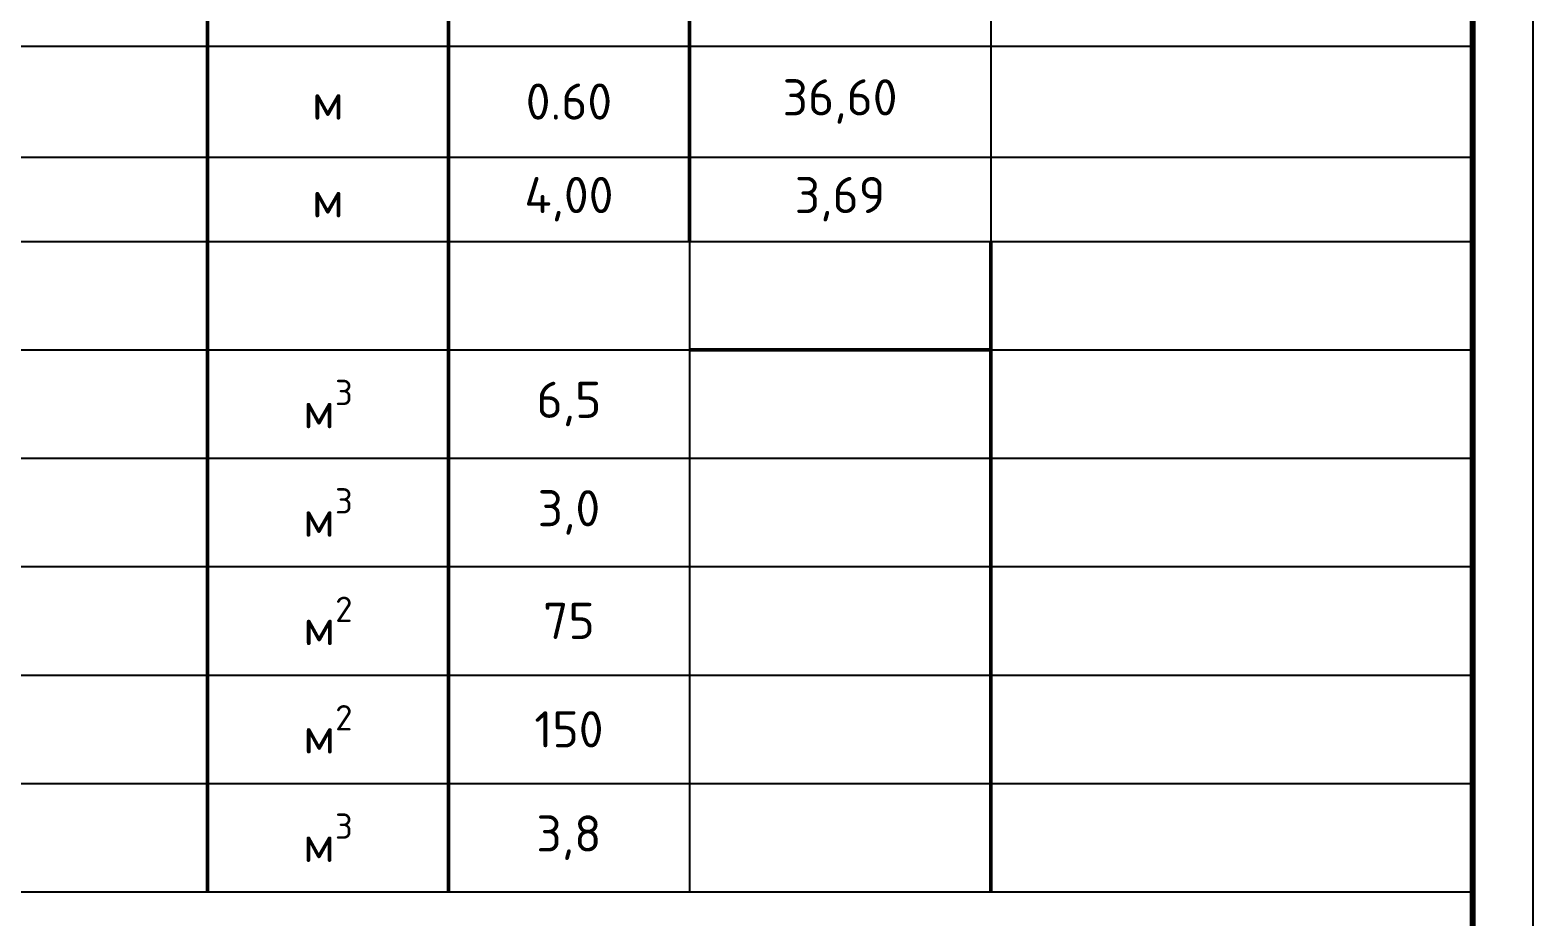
# Model space of a CAD drawing. Header units: millimetres. Extents: x 1601 to 14530, y 1157 to 12625.
# Drawn here: x 13008.8 to 13133.5, y 2904.6 to 2978.2 of the extents above; entities that cross this region are included whole.
import ezdxf
from ezdxf.enums import TextEntityAlignment as Align

# ---------------------------------------------------------------- set-up
doc = ezdxf.new("R2010")
doc.units = ezdxf.units.MM
doc.layers.add('Размеры на чертеже', color=250, linetype='Continuous', lineweight=25)
doc.layers.add('таблица', color=250, linetype='Continuous', lineweight=35)
doc.styles.add('-ISOCPEUR-', font='isocpeur.TTF')
doc.styles.add('GOST', font='GOST Common.ttf')

# ---------------------------------------------------------------- blocks, each defined once
blk = doc.blocks.new('*T234')
at = {"layer": 'таблица', "color": 7, "lineweight": 50, "transparency": 16777216}
for p, q in [((0, 0), (395, 0)), ((0, 0), (0, -20.43)), ((20, 0), (20, -20.43)), ((150, 0), (150, -20.43)), ((210, 0), (210, -20.43)), ((245, 0), (245, -20.43)), ((290, 0), (290, -20.43)), ((310, 0), (310, -20.43)), ((330, 0), (330, -20.43)), ((355, 0), (355, -20.43)), ((395, 0), (395, -20.43))]:
    blk.add_line(p, q, dxfattribs=at)
at = {"layer": 'таблица', "color": 0, "lineweight": 50, "transparency": 16777216}
for p, q in [((0, -20.43), (150, -20.43)), ((0, -20.43), (0, -216.36)), ((20, -20.43), (20, -29.43)), ((210, -20.43), (395, -20.43)), ((210, -20.43), (210, -61.43)), ((245, -20.43), (245, -77.89)), ((395, -20.43), (395, -216.36)), ((20, -52.43), (20, -216.36)), ((355, -52.43), (355, -77.89)), ((290, -61.43), (290, -70.89)), ((330, -61.43), (330, -77.89)), ((210, -70.89), (210, -95.89)), ((245, -95.89), (245, -216.36)), ((290, -115.24), (290, -216.36)), ((355, -162.36), (355, -216.36)), ((0, -171.36), (20, -171.36)), ((330, -171.36), (355, -171.36))]:
    blk.add_line(p, q, dxfattribs=at)
at = {"layer": 'таблица', "color": 0, "linetype": 'ByBlock', "lineweight": 50, "transparency": 16777216}
for p, q in [((150, -20.43), (210, -20.43)), ((150, -20.43), (150, -43.43)), ((290, -20.43), (290, -52.43)), ((310, -20.43), (310, -61.43)), ((330, -20.43), (330, -52.43)), ((150, -52.43), (150, -216.36)), ((290, -70.89), (290, -115.24)), ((245, -77.89), (245, -95.89)), ((310, -77.89), (310, -216.36)), ((330, -77.89), (330, -162.36))]:
    blk.add_line(p, q, dxfattribs=at)
at = {"layer": 'таблица', "color": 0, "linetype": 'ByBlock', "lineweight": -2, "transparency": 16777216}
for p, q in [((355, -20.43), (355, -52.43)), ((20, -29.43), (20, -52.43)), ((210, -29.43), (290, -29.43)), ((355, -29.43), (395, -29.43)), ((355, -36.43), (395, -36.43)), ((150, -43.43), (150, -52.43)), ((210, -52.43), (290, -52.43)), ((290, -52.43), (290, -61.43)), ((330, -52.43), (355, -52.43)), ((330, -52.43), (330, -61.43)), ((20, -61.43), (150, -61.43)), ((210, -61.43), (210, -70.89)), ((290, -61.43), (330, -61.43)), ((310, -61.43), (310, -77.89)), ((210, -77.89), (290, -77.89)), ((355, -77.89), (355, -162.36)), ((210, -86.89), (290, -86.89)), ((310, -86.89), (355, -86.89)), ((210, -95.89), (245, -95.89)), ((210, -95.89), (210, -216.36)), ((245, -115.24), (290, -115.24)), ((310, -155.36), (355, -155.36)), ((330, -162.36), (355, -162.36)), ((330, -162.36), (330, -216.36)), ((0, -180.36), (20, -180.36)), ((0, -189.36), (20, -189.36)), ((0, -198.36), (20, -198.36)), ((0, -207.36), (20, -207.36)), ((0, -216.36), (20, -216.36))]:
    blk.add_line(p, q, dxfattribs=at)
at = {"layer": 'таблица', "color": 0, "lineweight": 25, "transparency": 16777216}
for p, q in [((0, -29.43), (20, -29.43)), ((0, -36.43), (20, -36.43)), ((210, -36.43), (290, -36.43)), ((0, -43.43), (20, -43.43)), ((210, -43.43), (290, -43.43)), ((355, -43.43), (395, -43.43)), ((0, -52.43), (20, -52.43)), ((355, -52.43), (395, -52.43)), ((0, -61.43), (20, -61.43)), ((210, -61.43), (290, -61.43)), ((330, -61.43), (395, -61.43)), ((0, -70.89), (20, -70.89)), ((210, -70.89), (290, -70.89)), ((310, -70.89), (395, -70.89)), ((0, -77.89), (20, -77.89)), ((310, -77.89), (395, -77.89)), ((0, -86.89), (20, -86.89)), ((355, -86.89), (395, -86.89)), ((0, -95.89), (20, -95.89)), ((355, -95.89), (395, -95.89)), ((0, -104.89), (20, -104.89)), ((210, -104.89), (245, -104.89)), ((355, -104.89), (395, -104.89)), ((0, -115.24), (20, -115.24)), ((210, -115.24), (245, -115.24)), ((355, -115.24), (395, -115.24)), ((0, -122.24), (20, -122.24)), ((210, -122.24), (290, -122.24)), ((355, -122.24), (395, -122.24)), ((0, -129.24), (20, -129.24)), ((210, -129.24), (290, -129.24)), ((355, -129.24), (395, -129.24)), ((0, -137.14), (20, -137.14)), ((210, -137.14), (290, -137.14)), ((355, -137.14), (395, -137.14)), ((0, -146.14), (20, -146.14)), ((210, -146.14), (290, -146.14)), ((355, -146.14), (395, -146.14)), ((0, -155.36), (20, -155.36)), ((210, -155.36), (290, -155.36)), ((355, -155.36), (395, -155.36)), ((0, -162.36), (20, -162.36)), ((210, -162.36), (290, -162.36)), ((355, -162.36), (395, -162.36)), ((210, -171.36), (290, -171.36)), ((355, -171.36), (395, -171.36)), ((210, -180.36), (290, -180.36)), ((330, -180.36), (395, -180.36)), ((210, -189.36), (290, -189.36)), ((330, -189.36), (395, -189.36)), ((210, -198.36), (290, -198.36)), ((330, -198.36), (395, -198.36)), ((210, -207.36), (290, -207.36)), ((330, -207.36), (395, -207.36)), ((210, -216.36), (290, -216.36)), ((330, -216.36), (395, -216.36))]:
    blk.add_line(p, q, dxfattribs=at)
at = {"layer": 'таблица', "color": 0, "linetype": 'ByBlock', "lineweight": 25, "transparency": 16777216}
for p, q in [((20, -29.43), (210, -29.43)), ((290, -29.43), (355, -29.43)), ((20, -36.43), (210, -36.43)), ((290, -36.43), (355, -36.43)), ((20, -43.43), (210, -43.43)), ((290, -43.43), (355, -43.43)), ((20, -52.43), (210, -52.43)), ((290, -52.43), (330, -52.43)), ((150, -61.43), (210, -61.43)), ((20, -70.89), (210, -70.89)), ((290, -70.89), (310, -70.89)), ((20, -77.89), (210, -77.89)), ((290, -77.89), (310, -77.89)), ((20, -86.89), (210, -86.89)), ((290, -86.89), (310, -86.89)), ((20, -95.89), (210, -95.89)), ((245, -95.89), (355, -95.89)), ((20, -104.89), (210, -104.89)), ((245, -104.89), (355, -104.89)), ((20, -115.24), (210, -115.24)), ((290, -115.24), (355, -115.24)), ((20, -122.24), (210, -122.24)), ((290, -122.24), (355, -122.24)), ((20, -129.24), (210, -129.24)), ((290, -129.24), (355, -129.24)), ((20, -137.14), (210, -137.14)), ((290, -137.14), (355, -137.14)), ((20, -146.14), (210, -146.14)), ((290, -146.14), (355, -146.14)), ((20, -155.36), (210, -155.36)), ((290, -155.36), (310, -155.36)), ((20, -162.36), (210, -162.36)), ((290, -162.36), (330, -162.36)), ((20, -171.36), (210, -171.36)), ((290, -171.36), (330, -171.36)), ((20, -180.36), (210, -180.36)), ((290, -180.36), (330, -180.36)), ((20, -189.36), (210, -189.36)), ((290, -189.36), (330, -189.36)), ((20, -198.36), (210, -198.36)), ((290, -198.36), (330, -198.36)), ((20, -207.36), (210, -207.36)), ((290, -207.36), (330, -207.36)), ((20, -216.36), (210, -216.36)), ((290, -216.36), (330, -216.36))]:
    blk.add_line(p, q, dxfattribs=at)
at = {"layer": 'таблица', "color": 7, "transparency": 16777216, "char_height": 3, "attachment_point": 5, "style": '-ISOCPEUR-'}
for s, insert, width in [('Ед. изме-ре- ния', (300, -10.22), 17), ('Тип, марка, обозначение документа, опросного листа', (180, -10.22), 57), ('Масса 1 ед., кг.', (342.5, -10.22), 22), ('Поз.', (10, -10.22), 17), ('Наименование и техническая характеристика', (85, -10.22), 127), ('Код продукции', (227.5, -10.22), 32), ('Поставщик', (267.5, -10.22), 42), ('Коли-чест-во', (320, -10.22), 17), ('Примечание', (375, -10.22), 37), ('ФБС 1', (10, -32.93), 17), ('ФБС 2', (10, -39.93), 17), ('ФБС 3', (10, -47.93), 17), ('Б-1', (10, -56.93), 17), ('170', (342.5, -56.93), 22), ('Б-2', (10, -66.16), 17), ('1', (320, -66.16), 17), ('430', (342.5, -66.16), 22), ('Б-3', (10, -74.39), 17), ('2', (320, -74.39), 17), ('809', (342.5, -74.39), 22), ('1', (10, -91.39), 17), ('2', (10, -100.39), 17), ('3', (10, -110.07), 17), ('4', (10, -118.74), 17), ('5', (10, -125.74), 17), ('6', (10, -133.19), 17), ('7', (10, -141.64), 17), ('0,4', (342.5, -141.64), 22), ('8', (10, -150.75), 17), ('36,60', (342.5, -150.75), 22), ('9', (10, -158.86), 17)]:
    blk.add_mtext(s, dxfattribs=dict(at, insert=insert, width=width))
at = {"layer": 'таблица', "color": 0, "transparency": 16777216, "char_height": 3, "style": '-ISOCPEUR-'}
for s, insert, width, attachment_point in [('{\\fGOST Common|b0|i0|c204|p34;\\L\\C256;Тепловая камера ТК-8018}', (21.5, -24.93), 127, 4), ('ФБС 24.4.6 - Т', (21.5, -32.93), 127, 4), ('ГОСТ 13579- 2018', (151.5, -32.93), 57, 4), ('шт', (300, -32.93), 17, 5), ('13', (320, -32.93), 17, 5), ('1300', (342.5, -32.93), 22, 5), ('ФБС 9.4.6 - Т', (21.5, -39.93), 127, 4), ('ГОСТ 13579- 2018', (151.5, -39.93), 57, 4), ('16', (320, -39.93), 17, 5), ('500', (342.5, -39.93), 22, 5), ('шт', (300, -39.93), 17, 5), ('ФБС 12.4.6 - Т', (21.5, -47.93), 127, 4), ('ГОСТ 13579- 2018', (151.5, -47.93), 57, 4), ('шт', (300, -47.93), 17, 5), ('10', (320, -47.93), 17, 5), ('500', (342.5, -47.93), 22, 5), ('Балка перекрытия Б1', (21.5, -56.93), 127, 4), ('3.006.1-8, вып.1-2', (151.5, -56.93), 57, 4), ('1', (320, -56.93), 17, 5), ('шт', (300, -56.93), 17, 5), ('Балка перекрытия Б2', (21.5, -66.16), 127, 4), ('3.006.1-8, вып.1-2', (151.5, -66.16), 57, 4), ('шт', (300, -66.16), 17, 5), ('Балка перекрытия Б5', (21.5, -74.39), 127, 4), ('3.006.1-8, вып.1-2', (151.5, -74.39), 57, 4), ('шт', (300, -74.39), 17, 5), ('Стремянка СМ1', (21.5, -82.39), 127, 4), (' СМ1', (151.5, -82.39), 57, 4), ('3', (320, -82.39), 17, 5), ('31.1', (342.5, -82.39), 22, 5), ('шт', (300, -82.39), 17, 5), ('ВП 37-12 (2отв)', (21.5, -91.39), 127, 4), ('РК 2303-86', (151.5, -91.39), 57, 4), ('шт', (300, -91.39), 17, 5), ('2', (320, -91.39), 17, 5), ('3480', (342.5, -91.39), 22, 5), ('ВП 37-18', (21.5, -100.39), 127, 4), ('РК 2303-86', (151.5, -100.39), 57, 4), ('1', (320, -100.39), 17, 5), ('4790', (342.5, -100.39), 22, 5), ('шт', (300, -100.39), 17, 5), ('Люк С (В125) К.1-60', (21.5, -110.07), 127, 4), ('ГОСТ 3634-2019', (151.5, -110.07), 57, 4), ('шт', (300, -110.07), 17, 5), ('4', (320, -110.07), 17, 5), ('70', (342.5, -110.07), 22, 5), ('      50*5, L=530', (21.5, -118.74), 127, 4), ('ГОСТ 8509-93', (151.5, -118.74), 57, 4), ('4', (320, -118.74), 17, 5), ('1,8', (342.5, -118.74), 22, 5), ('шт', (300, -118.74), 17, 5), ('%%C12А400, L=550', (21.5, -125.74), 127, 4), ('{\\C0;ГОСТ 34028-2016}', (151.5, -125.74), 57, 4), ('8', (320, -125.74), 17, 5), ('0,5', (342.5, -125.74), 22, 5), ('шт', (300, -125.74), 17, 5), ('\\A1;4С {\\H0.7x;\\S12А400/12А400;\\H1.42857x; 380х420}', (21.5, -133.19), 127, 4), ('ГОСТ 23279-2012', (151.5, -133.19), 57, 4), ('2', (320, -133.19), 17, 5), ('3', (342.5, -133.19), 22, 5), ('шт', (300, -133.19), 17, 5), ('%%C10А400, L=680', (21.5, -141.64), 127, 4), ('{\\C0;ГОСТ 34028-2016}', (151.5, -141.64), 57, 4), ('44', (320, -141.64), 17, 5), ('шт', (300, -141.64), 17, 5), ('\\A1;Футляр труба  {\\H0.7x;\\S159*7,0 ГОСТ 10704-91/В Ст 20 ГОСТ 10705-80 ;}', (21.5, -150.75), 127, 4), ('{\\W0.9;\\T0.95;ГОСТ \\fISOCPEUR|b0|i0|c204|p34;10704-91\\fGOST Common|b0|i0|c204|p34;/ГОСТ 10705-80}', (151.5, -150.75), 57, 4), ('0.60', (320, -150.75), 17, 5), ('м', (300, -150.75), 17, 5), ('Труба ПВХ DN 160 мм с кольцевой жесткость SN8', (21.5, -158.86), 127, 4), ('4,00', (320, -158.86), 17, 5), ('3,69', (342.5, -158.86), 22, 5), ('ГОСТ Р 54475-2011', (151.5, -158.86), 57, 4), ('м', (300, -158.86), 17, 5), ('{\\LМатериалы}', (21.5, -166.86), 127, 4), ('\\A1;Бетон В15, F150, W4 (днище, местные заделки) ', (21.5, -175.86), 127, 4), ('ГОСТ 26633-2012', (151.5, -175.86), 57, 4), ('\\A1;м{\\H0.7x;\\S3^ ;}', (300, -175.86), 17, 5), ('6,5', (320, -175.86), 17, 5), ('Раствор кладочный цеметный М100, Пк2', (21.5, -184.86), 127, 4), ('\\A1;м{\\H0.7x;\\S3^ ;}', (300, -184.86), 17, 5), ('3,0', (320, -184.86), 17, 5), ('ГОСТ 28013-98', (151.5, -184.86), 57, 4), ('Мембрана "Planter"', (21.5, -193.86), 127, 4), ('\\A1;м{\\H0.7x;\\S2^ ;}', (300, -193.86), 17, 5), ('ГОСТ 16337-77', (151.5, -193.86), 57, 4), ('75', (320, -193.86), 17, 5), ('\\pi-7.5,l10,t10;{\\C256;Техноэласт-ЭПП}', (21.5, -202.86), 127, 4), ('ГОСТ 30547-97', (151.5, -202.86), 57, 4), ('\\A1;м{\\H0.7x;\\S2^ ;}', (300, -202.86), 17, 5), ('150', (320, -202.86), 17, 5), ('{\\W0.9;\\T0.9;Песок строительный с коэффициентом 20 м/сут. }', (21.5, -211.86), 127, 4), ('ГОСТ 8736-93', (151.5, -211.86), 57, 4), ('\\A1;м{\\H0.7x;\\S3^ ;}', (300, -211.86), 17, 5), ('3,8', (320, -211.86), 17, 5)]:
    blk.add_mtext(s, dxfattribs=dict(at, insert=insert, width=width, attachment_point=attachment_point))
blk = doc.blocks.new('*U372')
blk.add_lwpolyline([(0, 0), (420, 0), (420, -297), (0, -297)], close=True)
at = {"const_width": 0.5}
blk.add_lwpolyline([(20, -5), (415, -5), (415, -292), (20, -292)], close=True, dxfattribs=at)
at = {"style": 'GOST'}
blk.add_attdef('РАЗРАБОТАЛ', text='', height=2.5, dxfattribs=at).set_placement((250.5, -264.22), align=Align.MIDDLE_LEFT)
blk.add_attdef('ПРОВЕРИЛ', (250.75, -270.73), '', height=2.5, dxfattribs=at)
at = {"style": 'GOST', "flags": 8}
for tag, p in [('ЛИСТ', (387.6, -271.87)), ('ЛИСТОВ', (405.3, -271.86)), ('ФОРМАТ', (380.97, -294.75))]:
    blk.add_attdef(tag, text='', height=3, dxfattribs=at).set_placement(p, align=Align.MIDDLE_CENTER)
blk.add_attdef('ИМЯ_ЧЕРТЕЖА_001', (321.53, -284.99), '', height=3, dxfattribs=at)

msp = doc.modelspace()

# ---------------------------------------------------------------- block references
msp.add_blockref('*T234', (12733.4801, 3122.9949))
at = {"layer": 'Размеры на чертеже', "lineweight": 90}
msp.add_blockref('*U372', (12713.4801, 3127.9949), dxfattribs=at)

doc.saveas('drawing.dxf')
